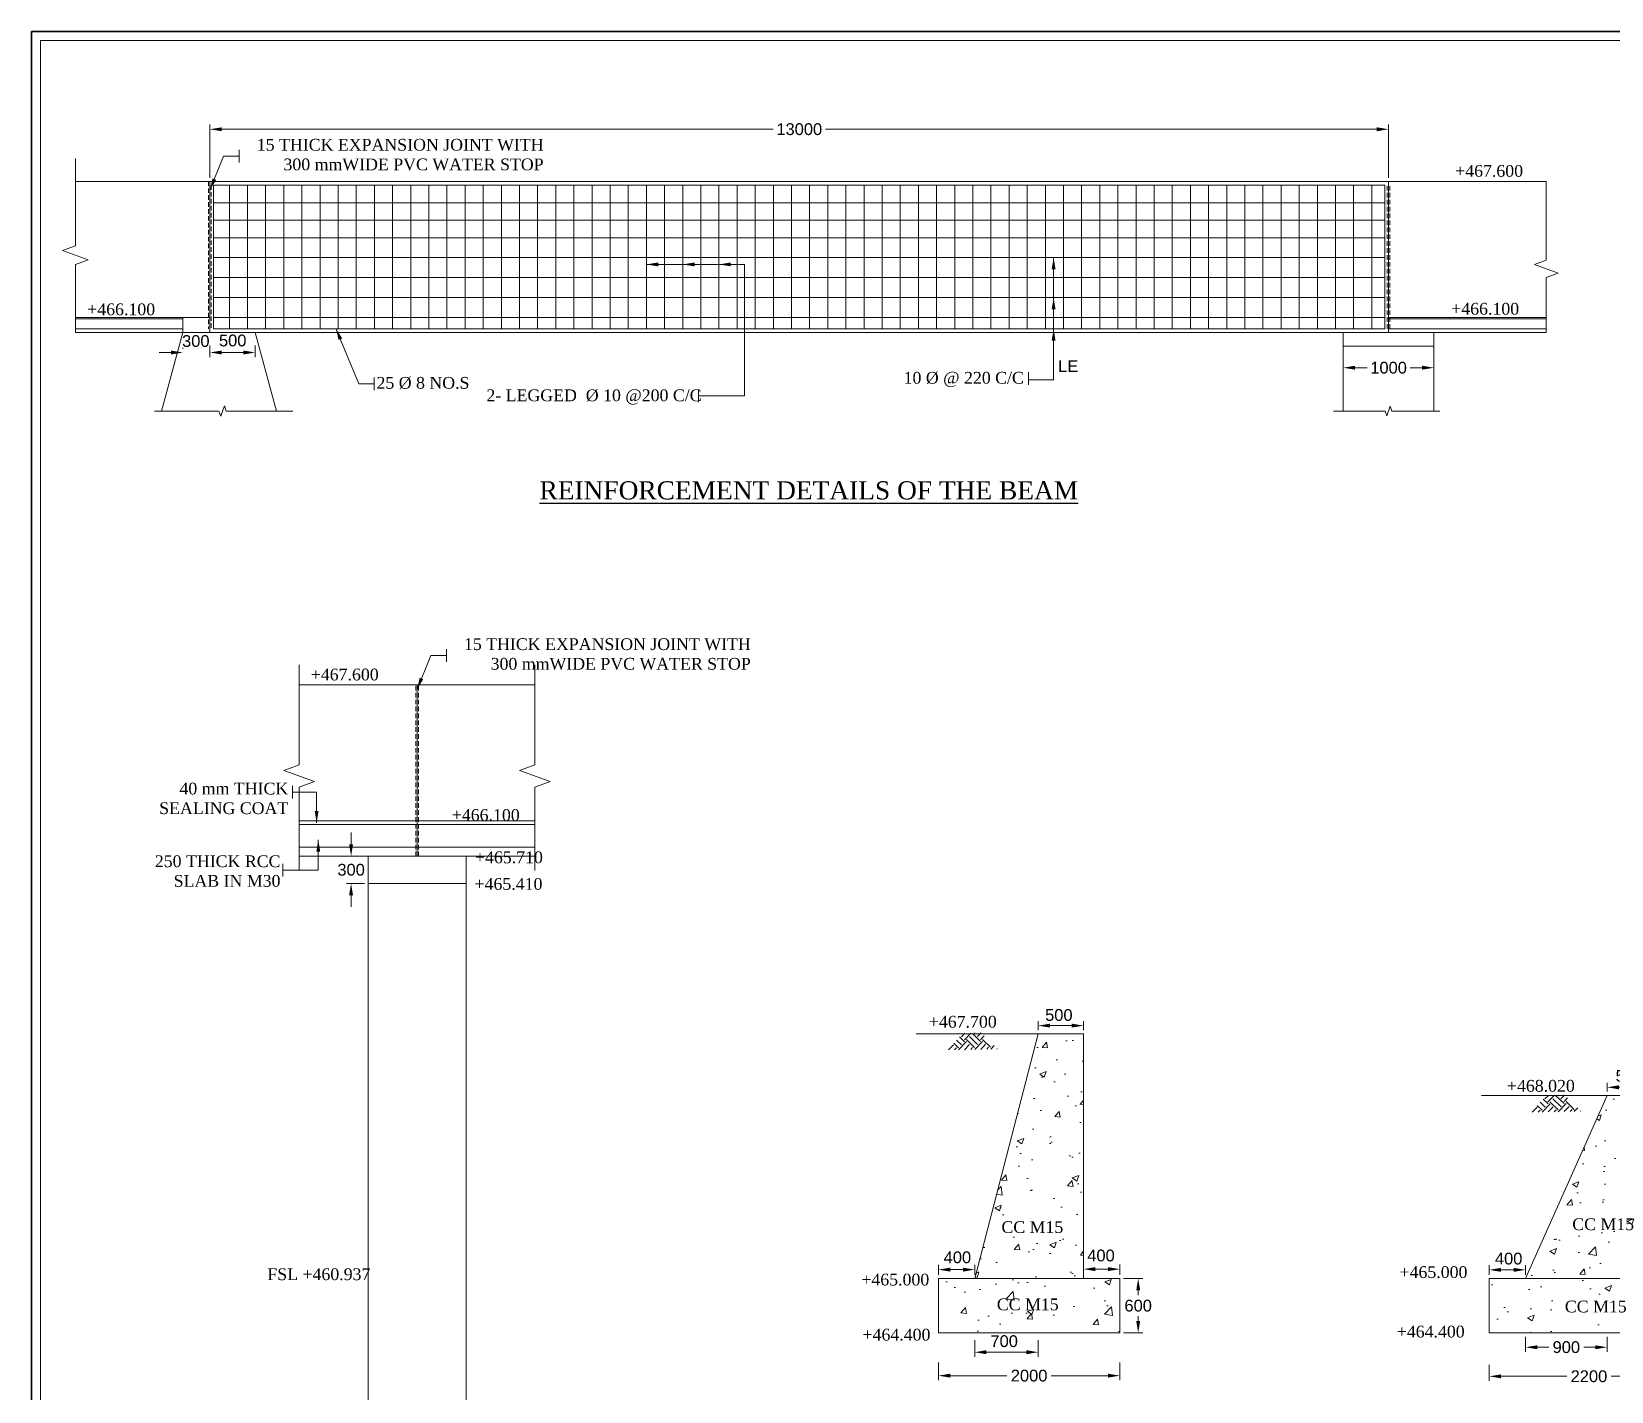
# Model space of a CAD drawing. Header units: millimetres. Extents: x -162827 to 482058, y -1195 to 286339.
# Drawn here: x 429658 to 447082, y 252496 to 267495 of the extents above; entities that cross this region are included whole.
import ezdxf

# ---------------------------------------------------------------- set-up
doc = ezdxf.new("R2010")
doc.units = ezdxf.units.MM
doc.header["$PDMODE"] = 34
doc.linetypes.add('DASHEDX2', pattern=[38.1, 25.4, -12.7])
for name, color, linetype, lineweight in [('CON HATCH', 8, 'Continuous', 9), ('DASH LINE', 30, 'DASHEDX2', 18), ('DIM', 255, 'Continuous', 18), ('LINE THICK', 7, 'Continuous', 35), ('SLOPE', 8, 'Continuous', 5), ('STR LINE', 6, 'Continuous', 13)]:
    doc.layers.add(name, color=color, linetype=linetype, lineweight=lineweight)
doc.styles.add('Rs', font='arial.ttf', dxfattribs={"height": 130})
doc.styles.add('TIMES', font='times.ttf')
doc.dimstyles.new('RS-1', dxfattribs={"dimtxt": 130, "dimasz": 130, "dimexe": 51, "dimexo": 41, "dimgap": 50, "dimtad": 0, "dimtih": 1, "dimtoh": 1, "dimdec": 0, "dimzin": 0, "dimdsep": 46, "dimtxsty": 'Rs', "dimcen": 0.5, "dimclrd": 256, "dimclre": 256, "dimclrt": 7, "dimadec": 0, "dimazin": 0, "dimtfac": 1, "dimtdec": 0, "dimtofl": 0, "dimtmove": 2, "dimatfit": 3, "dimfxl": 1, "dimtolj": 1, "dimtzin": 0, "dimlwd": 9, "dimlwe": 9, "dimarcsym": 0})

# ---------------------------------------------------------------- blocks, each defined once
blk = doc.blocks.new('*D38')
at = {"layer": 'Defpoints', "color": 0, "transparency": 16777216}
for p in [(439660, 252854), (441660, 252854), (441660, 252669)]:
    blk.add_point(p, dxfattribs=at)
at = {"layer": 'DIM', "lineweight": 9, "transparency": 16777216}
for p, q in [((439660, 252813), (439660, 252618)), ((439790, 252669), (440415, 252669)), ((441530, 252669), (440905, 252669)), ((441660, 252813), (441660, 252618))]:
    blk.add_line(p, q, dxfattribs=at)
at = {"layer": 'DIM', "transparency": 16777216}
for points in [[(439790, 252691), (439790, 252648), (439660, 252669)], [(441530, 252691), (441530, 252648), (441660, 252669)]]:
    blk.add_solid(points, dxfattribs=at)
at = {"layer": 'DIM', "color": 7, "transparency": 16777216, "insert": (440660, 252669), "char_height": 130, "attachment_point": 5, "style": 'Rs'}
blk.add_mtext('\\A1;2000', dxfattribs=at)
blk = doc.blocks.new('*D39')
at = {"layer": 'Defpoints', "color": 0, "transparency": 16777216}
for p in [(441260, 256530), (440760, 256441), (441260, 256441)]:
    blk.add_point(p, dxfattribs=at)
at = {"layer": 'DIM', "lineweight": 9, "transparency": 16777216}
for p, q in [((440760, 256482), (440760, 256581)), ((440890, 256530), (441130, 256530)), ((441260, 256482), (441260, 256581))]:
    blk.add_line(p, q, dxfattribs=at)
at = {"layer": 'DIM', "transparency": 16777216}
for points in [[(440890, 256552), (440890, 256509), (440760, 256530)], [(441130, 256552), (441130, 256509), (441260, 256530)]]:
    blk.add_solid(points, dxfattribs=at)
at = {"layer": 'DIM', "color": 7, "transparency": 16777216, "insert": (440988, 256647), "char_height": 130, "attachment_point": 5, "style": 'Rs'}
blk.add_mtext('\\A1;500', dxfattribs=at)
blk = doc.blocks.new('*D40')
at = {"layer": 'Defpoints', "color": 0, "transparency": 16777216}
for p in [(441260, 253741), (441660, 253844), (441660, 253741)]:
    blk.add_point(p, dxfattribs=at)
at = {"layer": 'DIM', "lineweight": 9, "transparency": 16777216}
for p, q in [((441260, 253782), (441260, 253895)), ((441660, 253782), (441660, 253895)), ((441390, 253844), (441530, 253844))]:
    blk.add_line(p, q, dxfattribs=at)
at = {"layer": 'DIM', "transparency": 16777216}
for points in [[(441390, 253866), (441390, 253823), (441260, 253844)], [(441530, 253866), (441530, 253823), (441660, 253844)]]:
    blk.add_solid(points, dxfattribs=at)
at = {"layer": 'DIM', "color": 7, "transparency": 16777216, "insert": (441453, 253994), "char_height": 130, "attachment_point": 5, "style": 'Rs'}
blk.add_mtext('\\A1;400', dxfattribs=at)
blk = doc.blocks.new('*D41')
at = {"layer": 'Defpoints', "color": 0, "transparency": 16777216}
for p in [(441660, 253741), (441660, 253141), (441863, 253141)]:
    blk.add_point(p, dxfattribs=at)
at = {"layer": 'DIM', "lineweight": 9, "transparency": 16777216}
for p, q in [((441701, 253741), (441914, 253741)), ((441863, 253611), (441863, 253557)), ((441863, 253271), (441863, 253324)), ((441701, 253141), (441914, 253141))]:
    blk.add_line(p, q, dxfattribs=at)
at = {"layer": 'DIM', "transparency": 16777216}
for points in [[(441842, 253611), (441885, 253611), (441863, 253741)], [(441842, 253271), (441885, 253271), (441863, 253141)]]:
    blk.add_solid(points, dxfattribs=at)
at = {"layer": 'DIM', "color": 7, "transparency": 16777216, "insert": (441863, 253441), "char_height": 130, "attachment_point": 5, "style": 'Rs'}
blk.add_mtext('\\A1;600', dxfattribs=at)
blk = doc.blocks.new('*D42')
at = {"layer": 'Defpoints', "color": 0, "transparency": 16777216}
for p in [(440060, 253100), (440760, 253100), (440060, 252928)]:
    blk.add_point(p, dxfattribs=at)
at = {"layer": 'DIM', "lineweight": 9, "transparency": 16777216}
for p, q in [((440060, 253059), (440060, 252877)), ((440760, 253059), (440760, 252877)), ((440630, 252928), (440190, 252928))]:
    blk.add_line(p, q, dxfattribs=at)
at = {"layer": 'DIM', "transparency": 16777216}
for points in [[(440190, 252950), (440190, 252906), (440060, 252928)], [(440630, 252950), (440630, 252906), (440760, 252928)]]:
    blk.add_solid(points, dxfattribs=at)
at = {"layer": 'DIM', "color": 7, "transparency": 16777216, "insert": (440385, 253049), "char_height": 130, "attachment_point": 5, "style": 'Rs'}
blk.add_mtext('\\A1;700', dxfattribs=at)
blk = doc.blocks.new('*D44')
at = {"layer": 'Defpoints', "color": 0, "transparency": 16777216}
for p in [(445735, 252829), (447935, 252829), (447935, 252662)]:
    blk.add_point(p, dxfattribs=at)
at = {"layer": 'DIM', "lineweight": 9, "transparency": 16777216}
for p, q in [((445735, 252788), (445735, 252611)), ((445865, 252662), (446590, 252662)), ((447805, 252662), (447080, 252662)), ((447935, 252788), (447935, 252611))]:
    blk.add_line(p, q, dxfattribs=at)
at = {"layer": 'DIM', "transparency": 16777216}
for points in [[(445865, 252683), (445865, 252640), (445735, 252662)], [(447805, 252683), (447805, 252640), (447935, 252662)]]:
    blk.add_solid(points, dxfattribs=at)
at = {"layer": 'DIM', "color": 7, "transparency": 16777216, "insert": (446835, 252662), "char_height": 130, "attachment_point": 5, "style": 'Rs'}
blk.add_mtext('\\A1;2200', dxfattribs=at)
blk = doc.blocks.new('*D46')
at = {"layer": 'Defpoints', "color": 0, "transparency": 16777216}
for p in [(447535, 255850), (447035, 255761), (447535, 255761)]:
    blk.add_point(p, dxfattribs=at)
at = {"layer": 'DIM', "lineweight": 9, "transparency": 16777216}
for p, q in [((447035, 255802), (447035, 255901)), ((447165, 255850), (447405, 255850)), ((447535, 255802), (447535, 255901))]:
    blk.add_line(p, q, dxfattribs=at)
at = {"layer": 'DIM', "transparency": 16777216}
for points in [[(447165, 255872), (447165, 255828), (447035, 255850)], [(447405, 255872), (447405, 255828), (447535, 255850)]]:
    blk.add_solid(points, dxfattribs=at)
at = {"layer": 'DIM', "color": 7, "transparency": 16777216, "insert": (447280, 255976), "char_height": 130, "attachment_point": 5, "style": 'Rs'}
blk.add_mtext('\\A1;500', dxfattribs=at)
blk = doc.blocks.new('*D89')
at = {"layer": 'Defpoints', "color": 0, "transparency": 16777216}
for p in [(431625, 264072), (432125, 264072), (432125, 263955)]:
    blk.add_point(p, dxfattribs=at)
at = {"layer": 'DIM', "lineweight": 9, "transparency": 16777216}
for p, q in [((431625, 264031), (431625, 263904)), ((432125, 264031), (432125, 263904)), ((431755, 263955), (431995, 263955))]:
    blk.add_line(p, q, dxfattribs=at)
at = {"layer": 'DIM', "transparency": 16777216}
for points in [[(431755, 263977), (431755, 263934), (431625, 263955)], [(431995, 263977), (431995, 263934), (432125, 263955)]]:
    blk.add_solid(points, dxfattribs=at)
at = {"layer": 'DIM', "color": 7, "transparency": 16777216, "insert": (431876, 264087), "char_height": 130, "attachment_point": 5, "style": 'Rs'}
blk.add_mtext('\\A1;500', dxfattribs=at)
blk = doc.blocks.new('*D90')
at = {"layer": 'Defpoints', "color": 0, "transparency": 16777216}
for p in [(431325, 263955), (431325, 263955), (431625, 263955)]:
    blk.add_point(p, dxfattribs=at)
at = {"layer": 'DIM', "lineweight": 9, "transparency": 16777216}
for p, q in [((431325, 263996), (431325, 264006)), ((431625, 263996), (431625, 264006)), ((431195, 263955), (431065, 263955)), ((431755, 263955), (431885, 263955))]:
    blk.add_line(p, q, dxfattribs=at)
at = {"layer": 'DIM', "transparency": 16777216}
for points in [[(431195, 263977), (431195, 263934), (431325, 263955)], [(431755, 263977), (431755, 263934), (431625, 263955)]]:
    blk.add_solid(points, dxfattribs=at)
at = {"layer": 'DIM', "color": 7, "transparency": 16777216, "insert": (431469, 264081), "char_height": 130, "attachment_point": 5, "style": 'Rs'}
blk.add_mtext('\\A1;300', dxfattribs=at)
blk = doc.blocks.new('*D91')
at = {"layer": 'Defpoints', "color": 0, "transparency": 16777216}
for p in [(444125, 263787), (445125, 263787), (445125, 263787)]:
    blk.add_point(p, dxfattribs=at)
at = {"layer": 'DIM', "lineweight": 9, "transparency": 16777216}
for p, q in [((444125, 263828), (444125, 263838)), ((445125, 263828), (445125, 263838)), ((444255, 263787), (444387, 263787)), ((444995, 263787), (444862, 263787))]:
    blk.add_line(p, q, dxfattribs=at)
at = {"layer": 'DIM', "transparency": 16777216}
for points in [[(444255, 263809), (444255, 263766), (444125, 263787)], [(444995, 263809), (444995, 263766), (445125, 263787)]]:
    blk.add_solid(points, dxfattribs=at)
at = {"layer": 'DIM', "color": 7, "transparency": 16777216, "insert": (444625, 263787), "char_height": 130, "attachment_point": 5, "style": 'Rs'}
blk.add_mtext('\\A1;1000', dxfattribs=at)
blk = doc.blocks.new('*D92')
at = {"layer": 'Defpoints', "color": 0, "transparency": 16777216}
for p in [(444625, 266418), (431625, 265842), (444625, 265842)]:
    blk.add_point(p, dxfattribs=at)
at = {"layer": 'DIM', "lineweight": 9, "transparency": 16777216}
for p, q in [((431625, 265883), (431625, 266469)), ((444625, 265883), (444625, 266469)), ((431755, 266418), (437836, 266418)), ((444495, 266418), (438413, 266418))]:
    blk.add_line(p, q, dxfattribs=at)
at = {"layer": 'DIM', "transparency": 16777216}
for points in [[(431755, 266439), (431755, 266396), (431625, 266418)], [(444495, 266439), (444495, 266396), (444625, 266418)]]:
    blk.add_solid(points, dxfattribs=at)
at = {"layer": 'DIM', "color": 7, "transparency": 16777216, "insert": (438125, 266418), "char_height": 130, "attachment_point": 5, "style": 'Rs'}
blk.add_mtext('\\A1;13000', dxfattribs=at)
blk = doc.blocks.new('*D95')
at = {"layer": 'Defpoints', "color": 0, "transparency": 16777216}
for p in [(446135, 253138), (447035, 253138), (447035, 252983)]:
    blk.add_point(p, dxfattribs=at)
at = {"layer": 'DIM', "lineweight": 9, "transparency": 16777216}
for p, q in [((446135, 253097), (446135, 252932)), ((447035, 253097), (447035, 252932)), ((446265, 252983), (446392, 252983)), ((446905, 252983), (446779, 252983))]:
    blk.add_line(p, q, dxfattribs=at)
at = {"layer": 'DIM', "transparency": 16777216}
for points in [[(446265, 253004), (446265, 252961), (446135, 252983)], [(446905, 253004), (446905, 252961), (447035, 252983)]]:
    blk.add_solid(points, dxfattribs=at)
at = {"layer": 'DIM', "color": 7, "transparency": 16777216, "insert": (446585, 252983), "char_height": 130, "attachment_point": 5, "style": 'Rs'}
blk.add_mtext('\\A1;900', dxfattribs=at)
blk = doc.blocks.new('*D97')
at = {"layer": 'Defpoints', "color": 0, "transparency": 16777216}
for p in [(433369, 258399), (433182, 258099), (433369, 258099)]:
    blk.add_point(p, dxfattribs=at)
at = {"layer": 'DIM', "lineweight": 9, "transparency": 16777216}
for p, q in [((433182, 258529), (433182, 258659)), ((433328, 258399), (433131, 258399)), ((433328, 258099), (433131, 258099)), ((433182, 257969), (433182, 257839))]:
    blk.add_line(p, q, dxfattribs=at)
at = {"layer": 'DIM', "transparency": 16777216}
for points in [[(433160, 258529), (433203, 258529), (433182, 258399)], [(433160, 257969), (433203, 257969), (433182, 258099)]]:
    blk.add_solid(points, dxfattribs=at)
at = {"layer": 'DIM', "color": 7, "transparency": 16777216, "insert": (433182, 258249), "char_height": 130, "attachment_point": 5, "style": 'Rs'}
blk.add_mtext('\\A1;300', dxfattribs=at)
blk = doc.blocks.new('*D146')
at = {"layer": 'Defpoints', "color": 0, "transparency": 16777216}
for p in [(439660, 253839), (439660, 253741), (440060, 253741)]:
    blk.add_point(p, dxfattribs=at)
at = {"layer": 'DIM', "lineweight": 9, "transparency": 16777216}
for p, q in [((439660, 253782), (439660, 253890)), ((440060, 253782), (440060, 253890)), ((439930, 253839), (439790, 253839))]:
    blk.add_line(p, q, dxfattribs=at)
at = {"layer": 'DIM', "transparency": 16777216}
for points in [[(439790, 253860), (439790, 253817), (439660, 253839)], [(439930, 253860), (439930, 253817), (440060, 253839)]]:
    blk.add_solid(points, dxfattribs=at)
at = {"layer": 'DIM', "color": 7, "transparency": 16777216, "insert": (439869, 253974), "char_height": 130, "attachment_point": 5, "style": 'Rs'}
blk.add_mtext('\\A1;400', dxfattribs=at)
blk = doc.blocks.new('*D147')
at = {"layer": 'Defpoints', "color": 0, "transparency": 16777216}
for p in [(445735, 253741), (446135, 253836), (446135, 253741)]:
    blk.add_point(p, dxfattribs=at)
at = {"layer": 'DIM', "lineweight": 9, "transparency": 16777216}
for p, q in [((445735, 253782), (445735, 253887)), ((446135, 253782), (446135, 253887)), ((445865, 253836), (446005, 253836))]:
    blk.add_line(p, q, dxfattribs=at)
at = {"layer": 'DIM', "transparency": 16777216}
for points in [[(445865, 253858), (445865, 253815), (445735, 253836)], [(446005, 253858), (446005, 253815), (446135, 253836)]]:
    blk.add_solid(points, dxfattribs=at)
at = {"layer": 'DIM', "color": 7, "transparency": 16777216, "insert": (445949, 253960), "char_height": 130, "attachment_point": 5, "style": 'Rs'}
blk.add_mtext('\\A1;400', dxfattribs=at)

msp = doc.modelspace()

# ---------------------------------------------------------------- hatches: boundary and pattern name
at = {"layer": 'CON HATCH', "linetype": 'Continuous'}
h = msp.add_hatch(dxfattribs=at)
h.set_pattern_fill('AR-CONC', color=256, scale=4, style=0)
h.set_pattern_definition([(50, (104557.77, 147359.1), (728.7387, -63.7563), [76.2, -838.2]), (355, (104557.8, 147359.1), (-140.9737, 764.2274), [60.96, -670.5623]), (100.45144, (104618.5, 147353.8), (587.765, 700.471), [64.76, -712.361]), (46.1842, (104557.8, 147562.3), (1084.3162, -168.1693), [114.3, -1257.3]), (96.63556, (104648.1, 147548.3), (949.6165, 989.7045), [97.14, -1068.5424]), (351.18415, (104557.8, 147562.3), (949.6165, 989.7045), [91.44, -1005.839]), (21, (104659.37, 147511.5), (606.4576, -409.0608), [76.2, -838.2]), (326, (104659.4, 147511.5), (247.2081, 736.7519), [60.96, -670.56]), (71.45144, (104709.9, 147477.4), (853.6657, 327.6911), [64.76, -712.3598]), (37.5, (104557.77, 147359.1), (12.35441, 338.22016), [0, -662.432, 0, -680.72, 0, -673.1]), (7.5, (104557.77, 147359.1), (267.27865, 400.7223), [0, -388.112, 0, -647.192, 0, -256.54]), (327.5, (104331.2, 147359.1), (542.36238, -22.91498), [0, -254, 0, -792.48, 0, -1051.56]), (317.5, (104229.6, 147359.1), (592.5167, 101.70596), [0, -330.2, 0, -526.288, 0, -746.76])])
h.paths.add_polyline_path([(441259.8, 256440.7), (440759.8, 256440.7), (440059.8, 253740.7), (441259.8, 253740.7)])
h.paths.add_polyline_path([(441659.8, 253740.7), (439659.8, 253740.7), (439659.8, 253140.7), (441659.8, 253140.7)])
h = msp.add_hatch(dxfattribs=at)
h.set_pattern_fill('AR-CONC', color=256, scale=4, style=0)
h.set_pattern_definition([(50, (105693.65, 147534.34), (728.7387, -63.7563), [76.2, -838.2]), (355, (105693.65, 147534.3), (-140.9737, 764.2274), [60.96, -670.5623]), (100.45144, (105754.4, 147529), (587.765, 700.471), [64.76, -712.361]), (46.1842, (105693.65, 147737.5), (1084.3162, -168.1693), [114.3, -1257.3]), (96.63556, (105784, 147723.5), (949.6165, 989.7045), [97.14, -1068.5424]), (351.18415, (105693.7, 147737.5), (949.6165, 989.7045), [91.44, -1005.839]), (21, (105795.25, 147686.74), (606.4576, -409.0608), [76.2, -838.2]), (326, (105795.25, 147686.7), (247.2081, 736.7519), [60.96, -670.56]), (71.45144, (105845.8, 147652.65), (853.6657, 327.6911), [64.76, -712.3598]), (37.5, (105693.65, 147534.34), (12.35441, 338.22016), [0, -662.432, 0, -680.72, 0, -673.1]), (7.5, (105693.65, 147534.34), (267.27865, 400.7223), [0, -388.112, 0, -647.192, 0, -256.54]), (327.5, (105467.09, 147534.34), (542.36238, -22.91498), [0, -254, 0, -792.48, 0, -1051.56]), (317.5, (105365.5, 147534.34), (592.5167, 101.70596), [0, -330.2, 0, -526.288, 0, -746.76])])
h.paths.add_polyline_path([(446135.3, 253740.7), (447535.3, 253740.7), (447535.3, 255760.7), (447035.3, 255760.7)])
h.paths.add_polyline_path([(447935.3, 253140.7), (447935.3, 253740.7), (445735.3, 253740.7), (445735.3, 253140.7)])
at = {"layer": 'SLOPE'}
h = msp.add_hatch(dxfattribs=at)
h.set_pattern_fill('EARTH', color=256, scale=500, angle=316.11505, style=0)
h.set_pattern_definition([(316.115045, (-301979.05, -122471.3), (176.74322, 3.440072), [125, -125]), (316.115045, (-301946.55, -122437.51), (176.74322, 3.440072), [125, -125]), (316.115045, (-301914.06, -122403.73), (176.74322, 3.440072), [125, -125]), (46.115045, (-301891.97, -122403.3), (-3.440072, 176.74322), [125, -125]), (46.115045, (-301858.18, -122435.79), (-3.440072, 176.74322), [125, -125]), (46.115045, (-301824.4, -122468.29), (-3.440072, 176.74322), [125, -125])])
h.paths.add_polyline_path([(440316.2, 256272.1), (440130.5, 256450.7), (439933.6, 256446.8), (439755.1, 256261.2)])
h = msp.add_hatch(dxfattribs=at)
h.set_pattern_fill('EARTH', color=256, scale=500, angle=316.11505, style=0)
h.set_pattern_definition([(316.115045, (-295542.73, -123157.95), (176.74322, 3.440072), [125, -125]), (316.115045, (-295510.23, -123124.17), (176.74322, 3.440072), [125, -125]), (316.115045, (-295477.74, -123090.38), (176.74322, 3.440072), [125, -125]), (46.115045, (-295455.64, -123089.95), (-3.440072, 176.74322), [125, -125]), (46.115045, (-295421.86, -123122.45), (-3.440072, 176.74322), [125, -125]), (46.115045, (-295388.08, -123154.94), (-3.440072, 176.74322), [125, -125])])
h.paths.add_polyline_path([(446752.5, 255585.5), (446566.9, 255764), (446369.9, 255760.2), (446191.4, 255574.5)])

# ---------------------------------------------------------------- linework, layer by layer
at = {"layer": 'CON HATCH', "linetype": 'Continuous'}
for p, q in [((431664.6, 265801.8), (444584.6, 265801.8)), ((431664.6, 265801.8), (431664.6, 264216.8)), ((431839.6, 265801.8), (431839.6, 264216.8)), ((432039.6, 265801.8), (432039.6, 264216.8)), ((432239.6, 265801.8), (432239.6, 264216.8)), ((432439.6, 265801.8), (432439.6, 264216.8)), ((432639.6, 265801.8), (432639.6, 264216.8)), ((432839.6, 265801.8), (432839.6, 264216.8)), ((433039.6, 265801.8), (433039.6, 264216.8)), ((433239.6, 265801.8), (433239.6, 264216.8)), ((433439.6, 265801.8), (433439.6, 264216.8)), ((433639.6, 265801.8), (433639.6, 264216.8)), ((433839.6, 265801.8), (433839.6, 264216.8)), ((434039.6, 265801.8), (434039.6, 264216.8)), ((434239.6, 265801.8), (434239.6, 264216.8)), ((434439.6, 265801.8), (434439.6, 264216.8)), ((434639.6, 265801.8), (434639.6, 264216.8)), ((434839.6, 265801.8), (434839.6, 264216.8)), ((435039.6, 265801.8), (435039.6, 264216.8)), ((435239.6, 265801.8), (435239.6, 264216.8)), ((435439.6, 265801.8), (435439.6, 264216.8)), ((435639.6, 265801.8), (435639.6, 264216.8)), ((435839.6, 265801.8), (435839.6, 264216.8)), ((436039.6, 265801.8), (436039.6, 264216.8)), ((436239.6, 265801.8), (436239.6, 264216.8)), ((436439.6, 265801.8), (436439.6, 264216.8)), ((436639.6, 265801.8), (436639.6, 264216.8)), ((436839.6, 265801.8), (436839.6, 264216.8)), ((437039.6, 265801.8), (437039.6, 264216.8)), ((437239.6, 265801.8), (437239.6, 264216.8)), ((437439.6, 265801.8), (437439.6, 264216.8)), ((437639.6, 265801.8), (437639.6, 264216.8)), ((437839.6, 265801.8), (437839.6, 264216.8)), ((438039.6, 265801.8), (438039.6, 264216.8)), ((438239.6, 265801.8), (438239.6, 264216.8)), ((438439.6, 265801.8), (438439.6, 264216.8)), ((438639.6, 265801.8), (438639.6, 264216.8)), ((438839.6, 265801.8), (438839.6, 264216.8)), ((439039.6, 265801.8), (439039.6, 264216.8)), ((439239.6, 265801.8), (439239.6, 264216.8)), ((439439.6, 265801.8), (439439.6, 264216.8)), ((439639.6, 265801.8), (439639.6, 264216.8)), ((439839.6, 265801.8), (439839.6, 264216.8)), ((440039.6, 265801.8), (440039.6, 264216.8)), ((440239.6, 265801.8), (440239.6, 264216.8)), ((440439.6, 265801.8), (440439.6, 264216.8)), ((440639.6, 265801.8), (440639.6, 264216.8)), ((440839.6, 265801.8), (440839.6, 264216.8)), ((441039.6, 265801.8), (441039.6, 264216.8)), ((441239.6, 265801.8), (441239.6, 264216.8)), ((441439.6, 265801.8), (441439.6, 264216.8)), ((441639.6, 265801.8), (441639.6, 264216.8)), ((441839.6, 265801.8), (441839.6, 264216.8)), ((442039.6, 265801.8), (442039.6, 264216.8)), ((442039.6, 265801.8), (442039.6, 264216.8)), ((442239.6, 265801.8), (442239.6, 264216.8)), ((442439.6, 265801.8), (442439.6, 264216.8)), ((442639.6, 265801.8), (442639.6, 264216.8)), ((442839.6, 265801.8), (442839.6, 264216.8)), ((443039.6, 265801.8), (443039.6, 264216.8)), ((443239.6, 265801.8), (443239.6, 264216.8)), ((443439.6, 265801.8), (443439.6, 264216.8)), ((443639.6, 265801.8), (443639.6, 264216.8)), ((443839.6, 265801.8), (443839.6, 264216.8)), ((444039.6, 265801.8), (444039.6, 264216.8)), ((444239.6, 265801.8), (444239.6, 264216.8)), ((444439.6, 265801.8), (444439.6, 264216.8)), ((444584.6, 264216.8), (444584.6, 265801.8)), ((444584.6, 265606.8), (431664.6, 265606.8)), ((444584.6, 265416.4), (431664.6, 265416.4)), ((444584.6, 265221.8), (431664.6, 265221.8)), ((444584.6, 265001.8), (431664.6, 265001.8)), ((444584.6, 264781.8), (431664.6, 264781.8)), ((444584.6, 264561.8), (431664.6, 264561.8)), ((431624.6, 264341.8), (430141.9, 264341.8)), ((444584.6, 264341.8), (431664.6, 264341.8)), ((431324.6, 264326.8), (430141.9, 264326.8)), ((431324.6, 264216.8), (430141.9, 264216.8)), ((431664.6, 264216.8), (444584.6, 264216.8)), ((433909.4, 258398.5), (433909.4, 260288.5))]:
    msp.add_line(p, q, dxfattribs=at)
msp.add_lwpolyline([(429758, 267395.1), (481957.6, 267395.1), (481957.6, 237569.2), (429758, 237569.2)], close=True, dxfattribs=at)
for points in [[(430141.9, 264176.8), (430141.9, 264926.6), (430283.4, 264978.1), (430000.4, 265081.1), (430141.9, 265132.6), (430141.9, 266094.9)], [(446364, 265841.8), (446364, 264974.6), (446233.2, 264927), (446494.8, 264831.7), (446364, 264784.1), (446364, 264176.8)], [(431014.3, 263309.9), (431724.4, 263309.9), (431744.7, 263254.1), (431785.3, 263365.7), (431805.6, 263309.9), (432540.3, 263309.9)], [(444016.1, 263309.9), (444586.4, 263309.9), (444605.4, 263257.8), (444643.3, 263362), (444662.3, 263309.9), (445188.7, 263309.9)], [(432609.4, 260511.8), (432609.4, 259407.6), (432440.3, 259346.1), (432778.4, 259223), (432609.4, 259161.5), (432609.4, 258241.2)], [(435209.4, 260511.8), (435209.4, 259407.6), (435040.3, 259346.1), (435378.4, 259223), (435209.4, 259161.5), (435209.4, 258241.2)]]:
    msp.add_lwpolyline(points, dxfattribs=at)
at = {"layer": 'DASH LINE', "ltscale": 2}
for p, q in [((431609.6, 265841.8), (431609.6, 264216.8)), ((431639.6, 265801.8), (431639.6, 264216.8)), ((444609.6, 264216.8), (444609.6, 265801.8)), ((444639.6, 264216.8), (444639.6, 265801.8)), ((433894.4, 258398.5), (433894.4, 260288.5)), ((433924.4, 258398.5), (433924.4, 260288.5))]:
    msp.add_line(p, q, dxfattribs=at)
at = {"layer": 'DIM'}
for p, q in [((431949, 266191.7), (431949, 266051.7)), ((433436.5, 263680.2), (433436.5, 263540.2)), ((440655.1, 263737.9), (440655.1, 263597.9)), ((437013.1, 263547.9), (437013.1, 263407.9)), ((437522.3, 263477.9), (437013.1, 263477.9)), ((434233.8, 260683.1), (434233.8, 260543.1)), ((432534.2, 259177), (432534.2, 259037)), ((432428.5, 258315.5), (432428.5, 258175.5))]:
    msp.add_line(p, q, dxfattribs=at)
at = {"layer": 'LINE THICK'}
msp.add_lwpolyline([(429658, 267495.1), (482057.6, 267495.1), (482057.6, 237469.2), (429658, 237469.2)], close=True, dxfattribs=at)
at = {"layer": 'STR LINE'}
for p, q in [((430141.9, 265841.8), (446364, 265841.8)), ((444624.6, 265841.8), (431624.6, 265841.8)), ((431624.6, 265841.8), (431624.6, 264176.8)), ((444624.6, 264216.8), (444624.6, 265841.8)), ((444624.6, 264176.8), (444624.6, 265841.8)), ((431324.6, 264341.8), (431324.6, 264176.8)), ((446364, 264341.8), (444624.6, 264341.8)), ((430141.9, 264176.8), (446364, 264176.8)), ((431624.6, 264176.8), (444624.6, 264176.8)), ((444124.6, 263309.9), (444124.6, 264176.8)), ((444624.6, 264326.8), (446364, 264326.8)), ((444624.6, 264216.8), (446364, 264216.8)), ((445124.6, 263309.9), (445124.6, 264176.8)), ((444124.6, 264025.7), (445124.6, 264025.7)), ((435209.4, 260288.5), (432609.4, 260288.5)), ((433909.4, 258398.5), (433909.4, 260288.5)), ((435209.4, 258788.5), (432609.4, 258788.5)), ((435209.4, 258748.5), (432609.4, 258748.5)), ((435209.4, 258498.5), (432609.4, 258498.5)), ((435209.4, 258398.5), (432609.4, 258398.5)), ((433369.4, 249068.5), (433369.4, 258398.5)), ((434449.4, 249068.5), (434449.4, 258398.5)), ((434449.4, 258098.5), (433369.4, 258098.5)), ((434449.4, 258098.5), (433369.4, 258098.5)), ((441259.8, 256440.7), (440759.8, 256440.7)), ((441259.8, 256440.7), (441259.8, 253740.7)), ((447035.3, 255760.7), (445649.6, 255760.7)), ((447535.3, 255760.7), (447035.3, 255760.7)), ((441659.8, 253740.7), (439659.8, 253740.7)), ((439659.8, 253740.7), (439659.8, 253140.7)), ((441659.8, 253140.7), (441659.8, 253740.7)), ((447935.3, 253740.7), (445735.3, 253740.7)), ((445735.3, 253740.7), (445735.3, 253140.7)), ((439659.8, 253140.7), (441659.8, 253140.7)), ((445735.3, 253140.7), (447935.3, 253140.7))]:
    msp.add_line(p, q, dxfattribs=at)
for points in [[(431324.6, 264176.8), (431090.7, 263309.9)], [(432124.6, 264176.8), (432358.6, 263309.9)], [(440759.8, 256440.7), (439416.1, 256440.7)], [(440059.8, 253740.7), (440759.8, 256440.7)], [(447035.3, 255760.7), (446135.3, 253740.7)]]:
    msp.add_lwpolyline(points, dxfattribs=at)

# ---------------------------------------------------------------- texts
at = {"linetype": 'Continuous', "style": 'TIMES'}
for s, p in [('+467.600', (445359.3, 265893.3)), ('+466.100', (445315.7, 264372.7)), ('+466.100', (430271.6, 264366.4)), ('+467.600', (432737.4, 260338.4)), ('+466.100', (434292.8, 258788.5)), ('+465.710', (434548.2, 258321.8)), ('+465.410', (434543.5, 258028.3)), ('+467.700', (439554.1, 256508.1)), ('+468.020', (445930.1, 255801.4)), ('+465.000', (444745.7, 253746.4)), ('FSL +460.937', (432258.4, 253723.1)), ('+465.000', (438809.7, 253664.1)), ('+464.400', (438823, 253056.8)), ('+464.400', (444715.3, 253090.2))]:
    msp.add_text(s, height=130, dxfattribs=at).set_placement(p)
at = {"style": 'TIMES'}
msp.add_text('%%UREINFORCEMENT DETAILS OF THE BEAM', height=200, dxfattribs=at).set_placement((435259.8, 262334.9))
at = {"char_height": 130, "attachment_point": 3, "style": 'TIMES'}
for s, insert, width in [('15 THICK EXPANSION JOINT WITH 300 mmWIDE PVC WATER STOP', (435305.2, 266311.8), 3299.911), ('15 THICK EXPANSION JOINT WITH 300 mmWIDE PVC WATER STOP', (437590, 260803.2), 3299.911), ('40 mm THICK SEALING COAT', (432488.9, 259210.4), 1450.574), ('250 THICK RCC SLAB IN M30', (432402.8, 258408.7), 1401.039)]:
    msp.add_mtext(s, dxfattribs=dict(at, insert=insert, width=width))
at = {"ltscale": 10000, "char_height": 130, "attachment_point": 1, "style": 'TIMES'}
for s, insert, width in [('25 Ø 8 NO.S', (433462, 263685.8), 1053.693), ('10 Ø @ 220 C/C', (439275.8, 263741.4), 1372.846), ('2- LEGGED  Ø 10 @200 C/C', (434674.4, 263548), 2417.474)]:
    msp.add_mtext(s, dxfattribs=dict(at, insert=insert, width=width))
at = {"linetype": 'Continuous', "char_height": 130, "width": 826.705, "attachment_point": 1, "style": 'TIMES'}
for insert in [(446650.8, 254404.6), (440355, 254373), (440304, 253520.4), (446569.1, 253497.1)]:
    msp.add_mtext('CC M15', dxfattribs=dict(at, insert=insert))
at = {"layer": 'CON HATCH', "color": 7, "linetype": 'Continuous', "insert": (440980.3, 263868.9), "char_height": 130, "attachment_point": 1, "style": 'Rs'}
msp.add_mtext('\\A1;LE', dxfattribs=at)

# ---------------------------------------------------------------- dimensions: what is measured, and where the dimension line sits
at = {"layer": 'DIM'}
for base, p1, p2, picture, middle in [((444624.6, 266417.6), (431624.6, 265841.8), (444624.6, 265841.8), '*D92', (438124.6, 266417.6)), ((445124.6, 263787.2), (444124.6, 263787.2), (445124.6, 263787.2), '*D91', (444624.6, 263787.2)), ((447035.3, 252982.7), (446135.3, 253137.9), (447035.3, 253137.9), '*D95', (446585.3, 252982.7)), ((441659.8, 252669.4), (439659.8, 252854.3), (441659.8, 252854.3), '*D38', (440659.8, 252669.4)), ((447935.3, 252661.7), (445735.3, 252828.9), (447935.3, 252828.9), '*D44', (446835.3, 252661.7))]:
    dim = msp.add_linear_dim(base=base, p1=p1, p2=p2, dimstyle='RS-1', dxfattribs=at)
    dim.commit()
    dim.dimension.update_dxf_attribs({"geometry": picture, "text_midpoint": middle})
for base, p1, p2, picture, middle in [((431324.6, 263955.2), (431624.6, 263955.2), (431324.6, 263955.2), '*D90', (431468.8, 264081)), ((432124.6, 263955.2), (431624.6, 264072.3), (432124.6, 264072.3), '*D89', (431876.3, 264087.3)), ((441259.8, 256530.4), (440759.8, 256440.7), (441259.8, 256440.7), '*D39', (440988.1, 256647.3)), ((447535.3, 255849.9), (447035.3, 255760.7), (447535.3, 255760.7), '*D46', (447280.3, 255975.9)), ((439659.8, 253838.7), (440059.8, 253740.7), (439659.8, 253740.7), '*D146', (439869.2, 253974.2)), ((441659.8, 253844.4), (441259.8, 253740.7), (441659.8, 253740.7), '*D40', (441452.9, 253994.1)), ((446135.3, 253836.5), (445735.3, 253740.7), (446135.3, 253740.7), '*D147', (445949.3, 253960.3)), ((440059.8, 252927.9), (440759.8, 253099.7), (440059.8, 253099.7), '*D42', (440385, 253048.8))]:
    dim = msp.add_linear_dim(base=base, p1=p1, p2=p2, dimstyle='RS-1', dxfattribs=at)
    dim.commit()
    dim.dimension.update_dxf_attribs({"geometry": picture, "text_midpoint": middle, "dimtype": 160})
for base, p1, p2, picture, middle in [((433181.5, 258098.5), (433369.4, 258398.5), (433369.4, 258098.5), '*D97', (433181.5, 258248.5)), ((441863.2, 253140.7), (441659.8, 253740.7), (441659.8, 253140.7), '*D41', (441863.2, 253440.7))]:
    dim = msp.add_linear_dim(base=base, p1=p1, p2=p2, angle=90, dimstyle='RS-1', dxfattribs=at)
    dim.commit()
    dim.dimension.update_dxf_attribs({"geometry": picture, "text_midpoint": middle})

# ---------------------------------------------------------------- leaders
for points in [[(431624.6, 265746.9), (431775, 266121.7), (431949, 266121.7)], [(436439.6, 264926.8), (437522.3, 264926.8), (437522.3, 263477.9)], [(436839.6, 264926.8), (437239.6, 264926.8), (437522.3, 264926.8)], [(437239.6, 264926.8), (437522.3, 264926.8), (437522.3, 264781.8)], [(440930.3, 265001.8), (440930.3, 263655), (440655.1, 263655)], [(440930.3, 264561.8), (440930.3, 264216.8), (440930.3, 263962.1)], [(440930.3, 264216.8), (440930.3, 263839.3), (440930.3, 263655)], [(433909.4, 260238.4), (434059.7, 260613.1), (434233.8, 260613.1)], [(432801.7, 258767), (432801.7, 259107), (432534.2, 259107)], [(432820.1, 258580.3), (432820.1, 258245.5), (432428.5, 258245.5)]]:
    msp.add_leader(points, dimstyle='RS-1', dxfattribs=at)
at = {"layer": 'DIM', "color": 7}
msp.add_leader([(433014.4, 264221.6), (433268.9, 263610.2), (433436.5, 263610.2)], dimstyle='RS-1', override={"dimfxl": 2, "dimfxlon": 1, "dimarcsym": 1}, dxfattribs=at)

doc.saveas('drawing.dxf')
